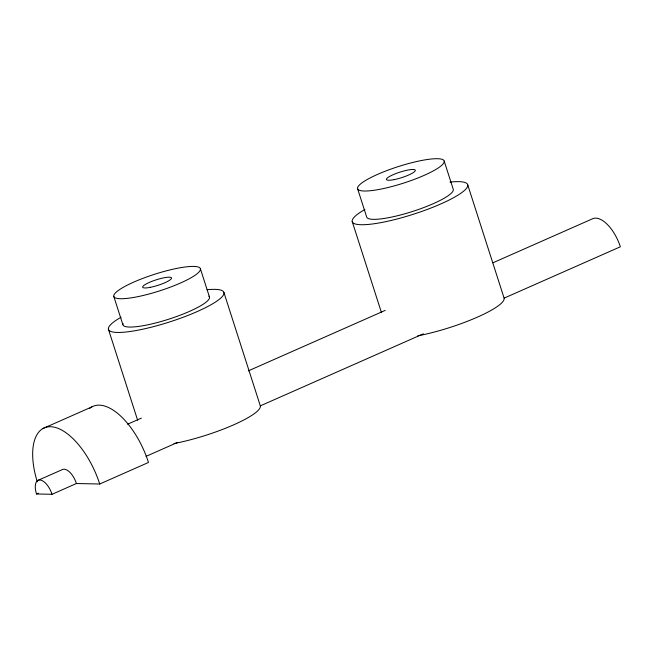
<?xml version="1.0" encoding="UTF-8"?>
<svg xmlns="http://www.w3.org/2000/svg" width="653" height="653" viewBox="0 0 653 653"><rect width="100%" height="100%" fill="white"/><g stroke="black" fill="none" stroke-linecap="round" stroke-linejoin="round"><path stroke-width="0.98" d="M127.596 424.213L141.399 418.116M43.041 428.474L91.804 406.933M248.32 370.871L385.188 310.395M492.974 262.775L592.01 219.024A30.307 14.423 66.2 0 1 620.35 246.785L504.108 298.143A60.607 11.566 -17.8 0 1 476.502 317.529A60.607 11.566 -17.8 0 1 417.765 335.83M37.866 480.412L62.247 469.638A15.15 7.207 66.2 0 1 76.417 483.522L99.721 484.012L148.476 462.463A60.607 28.846 66.2 0 0 89.445 408.574M76.417 483.522L52.036 494.297A15.15 7.207 66.2 0 0 39.727 479.971A15.15 7.207 66.2 0 0 36.503 493.97L38.307 493.17M146.011 456.374L177.722 442.359M173.967 443.542A60.607 11.566 -17.8 0 0 232.713 425.25A60.607 11.566 -17.8 0 0 260.318 405.864L423.373 333.822M36.503 493.97L52.036 494.297M467.736 184.856L504.108 298.143M444.203 161.111A45.457 8.677 -17.8 0 1 380.862 189.101A45.457 8.677 -17.8 0 1 377.581 174.375A45.457 8.677 -17.8 0 1 444.203 161.111L453.296 189.435A45.457 8.677 -17.8 0 1 411.872 211.686A45.457 8.677 -17.8 0 1 366.659 216.935L357.558 188.611M352.212 221.522L381.442 312.542M223.946 292.568L260.318 405.864M200.414 268.832A45.457 8.677 -17.8 0 1 137.073 296.813A45.457 8.677 -17.8 0 1 133.792 282.088A45.457 8.677 -17.8 0 1 200.414 268.832L209.507 297.148M113.769 296.331L122.862 324.647M108.422 329.234L137.644 420.254M37.286 481.792A60.607 28.846 66.2 0 1 50.714 426.719A60.607 28.846 66.2 0 1 99.721 484.012M449.95 182.105A60.607 11.566 -17.8 0 1 452.888 198.079A60.607 11.566 -17.8 0 1 372.496 223.971A60.607 11.566 -17.8 0 1 364.88 209.499M207.058 289.728A60.607 11.566 -17.8 0 1 208.527 306.102A60.607 11.566 -17.8 0 1 128.388 331.724A60.607 11.566 -17.8 0 1 121.091 317.211M208.887 296.16A45.457 8.677 -17.8 0 1 168.082 319.399A45.457 8.677 -17.8 0 1 122.984 323.423M394.208 179.608A15.15 2.89 -17.8 0 0 415.324 170.278A15.15 2.89 -17.8 0 0 393.114 174.702A15.15 2.89 -17.8 0 0 394.208 179.608M150.419 287.32A15.15 2.89 -17.8 0 0 171.527 277.998A15.15 2.89 -17.8 0 0 149.325 282.414A15.15 2.89 -17.8 0 0 150.419 287.32"/></g></svg>
